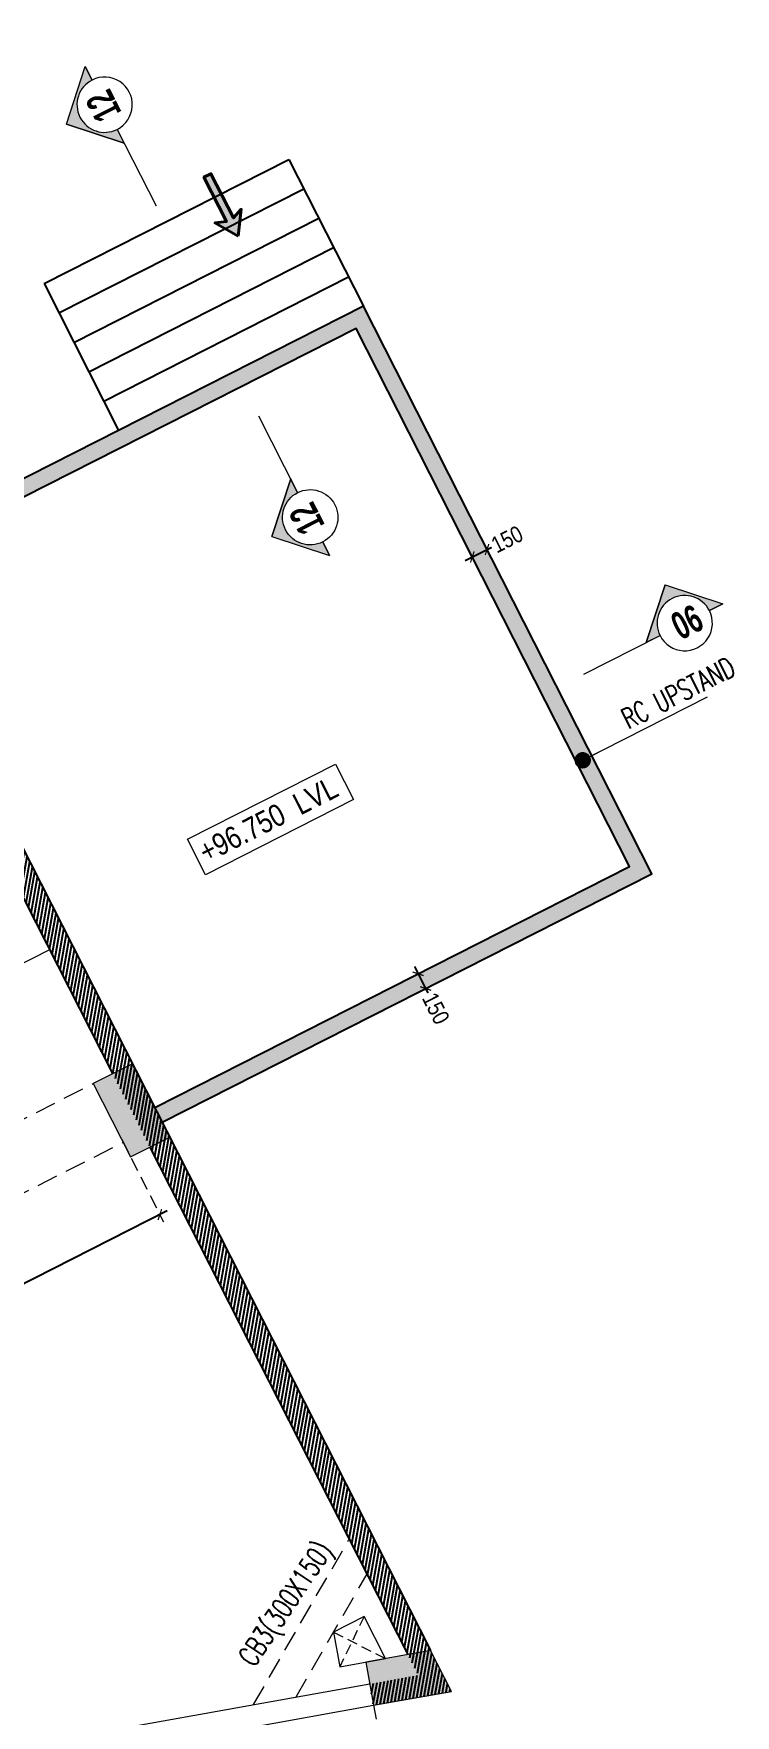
# Model space of a CAD drawing. Header units: millimetres. Extents: x 389 to 31304, y 212 to 40670.
# Drawn here: x 24915 to 31304, y 9206 to 24531 of the extents above; entities that cross this region are included whole.
import ezdxf

# ---------------------------------------------------------------- set-up
doc = ezdxf.new("R2010")
doc.units = ezdxf.units.MM
doc.linetypes.add('CONTINOUS', pattern=[0])
doc.linetypes.add('HIDDEN', pattern=[9.525, 6.35, -3.175])
for name, color, linetype, lineweight in [('Elevation-1', 41, 'Continuous', 20), ('G-ANNO-SYMB', 111, 'Continuous', 9), ('S - SLAB TXT', 2, 'Continuous', 13), ('S-BEAM-IDEN', 2, 'Continuous', 9), ('S-COL HATCH', 8, 'Continuous', 0), ('S-COLUMN', 6, 'Continuous', 9), ('slab thk box', 8, 'Continuous', 15), ('STR-BEAM', 2, 'CONTINOUS', 18), ('STR-CUTOUT', 1, 'Continuous', 13), ('Wall', 2, 'Continuous', 40)]:
    doc.layers.add(name, color=color, linetype=linetype, lineweight=lineweight)
for name, color, linetype in [('Hatch', 8, 'Continuous'), ('S- Structural', 5, 'Continuous'), ('Staircase', 14, 'Continuous'), ('STR-RC WALL', 4, 'Continuous')]:
    doc.layers.add(name, color=color, linetype=linetype)
doc.styles.add('Dim.s & Anno.(Misc.)', font='ARIALN.TTF')
doc.styles.add('EL', font='swisscl.ttf')
doc.styles.add('ROMANS', font='simplex.shx', dxfattribs={"width": 0.75})
doc.styles.add('S - GRID TXT', font='ARIALN.TTF')
doc.styles.add('Swis721 LtCn BT_B', font='', dxfattribs={"width": 0.9, "height": 250})
doc.styles.get('Swis721 LtCn BT_B').set_extended_font_data('Swis721 LtCn BT', bold=True)
doc.dimstyles.new('A-GFC-75', dxfattribs={"dimtxt": 150, "dimasz": 75, "dimexe": 75, "dimexo": 0, "dimgap": 0, "dimtad": 0, "dimdec": 0, "dimzin": 1, "dimdsep": 46, "dimtxsty": 'Dim.s & Anno.(Misc.)', "dimblk": 'ARCHTICK', "dimcen": 0, "dimdle": 75, "dimclrd": 8, "dimclre": 8, "dimclrt": 6, "dimazin": 2, "dimtfac": 1, "dimtdec": 0, "dimtmove": 0, "dimatfit": 3, "dimfxl": 1, "dimtfill": 1, "dimtolj": 1, "dimlwd": -1, "dimlwe": 9, "dimarcsym": 0})
doc.dimstyles.new('S-75', dxfattribs={"dimscale": 75, "dimtxt": 2.5, "dimasz": 1.25, "dimexe": 1, "dimexo": 1, "dimgap": 0.5, "dimtad": 1, "dimdec": 0, "dimrnd": 0.0005, "dimzin": 0, "dimdsep": 46, "dimtxsty": 'EL', "dimblk": 'ARCHTICK', "dimcen": 0.09, "dimdle": 1.5, "dimclrd": 251, "dimclre": 251, "dimclrt": 3, "dimadec": 0, "dimazin": 0, "dimtfac": 1, "dimtdec": 0, "dimtofl": 0, "dimtmove": 0, "dimatfit": 3, "dimfxl": 2, "dimtolj": 1, "dimtzin": 0, "dimlwd": -1, "dimlwe": -1, "dimarcsym": 0})

# ---------------------------------------------------------------- blocks, each defined once
blk = doc.blocks.new('A$C7186b494')
at = {"layer": 'S- Structural', "linetype": 'Continuous', "ltscale": 150}
h = blk.add_hatch(dxfattribs=at)
h.set_pattern_fill('ANSI31', color=9, scale=10, angle=35)
h.set_pattern_definition([(80, (-25047300.57, -12424795.03), (-31.267646158, 5.51332964), [])])
h.paths.add_polyline_path([(5146, 35269), (5055, 35448, 0.414214), (3738, 31415), (3759, 31374), (3937, 31465), (3917, 31505, -0.414214)])
h.paths.add_polyline_path([(6358, 35885), (6268, 36063), (5724, 35787), (5814, 35609)])
h.paths.add_polyline_path([(9513, 37711), (8969, 37435), (9060, 37257), (9604, 37533)])
h.paths.add_polyline_path([(10363, 37694), (10185, 37604), (10899, 36197), (11077, 36287)])
h.paths.add_polyline_path([(12449, 33586), (12271, 33495), (12906, 32244), (13085, 32334)])
h.paths.add_polyline_path([(13424, 31665), (13246, 31575), (14112, 29869), (14290, 29959)])
h.paths.add_polyline_path([(15662, 27258), (15484, 27167), (25428, 7582), (24984, 7503), (25019, 7306), (25728, 7433)])
h.paths.add_polyline_path([(7879, 12101), (6047, 15710), (5961, 15438), (7701, 12010, -0.374815), (7524, 11309), (3552, 8555, 0.032181), (3186, 8235), (3331, 8097, -0.031442), (3670, 8394), (7638, 11145, 0.374815)])
h.paths.add_polyline_path([(2392, 6472), (2198, 6520, 0.148898), (2280, 4317), (2469, 4382, -0.149142)])
h.paths.add_polyline_path([(2790, 3698), (2619, 3594, 0.202257), (5000, 1868), (5045, 2063, -0.202257)])
h.paths.add_polyline_path([(8819, 3201, -0.013348), (9001, 3406), (9070, 3563), (8900, 3664, -0.263826), (5796, 1971), (5793, 1771, 0.233174)])
h.paths.add_polyline_path([(4415, 18923), (4207, 18892), (5780, 15795), (6047, 15710)])
h.paths.add_polyline_path([(3562, 26657), (5622, 27704), (5532, 27883), (3350, 26774), (3773, 22184), (3874, 22002), (3794, 21957), (3995, 19771), (4193, 19800)])
h.paths.add_polyline_path([(4277, 30796), (4098, 30706), (5283, 28373), (5461, 28463)])
at = {"layer": 'S-COL HATCH'}
h = blk.add_hatch(color=256, dxfattribs=at)
h.dxf.hatch_style = 1
h.paths.add_polyline_path([(22807, 12303), (23164, 12484), (22824, 13152), (22467, 12971)])
h = blk.add_hatch(color=256, dxfattribs=at)
h.dxf.hatch_style = 1
h.paths.add_polyline_path([(25728, 7433), (25539, 7805), (24948, 7699), (25019, 7306)])
at = {"layer": 'S-COLUMN'}
for points in [[(22807, 12303), (23164, 12484), (22824, 13152), (22467, 12971)], [(25728, 7433), (25539, 7805), (24948, 7699), (25019, 7306)]]:
    blk.add_lwpolyline(points, close=True, dxfattribs=at)
at = {"layer": 'STR-RC WALL', "linetype": 'Continuous'}
for points in [[(15662, 27258), (25539, 7805)], [(22646, 13062), (20349, 17586)], [(25333, 7769), (22985, 12393)], [(25571, 7743), (25571, 7743)]]:
    blk.add_lwpolyline(points, dxfattribs=at)
blk = doc.blocks.new('_ArchTick')
at = {"color": 0, "linetype": 'ByBlock', "const_width": 0.15}
blk.add_lwpolyline([(-0.5, -0.5), (0.5, 0.5)], dxfattribs=at)
blk = doc.blocks.new('*U9')
blk.add_hatch(color=9).paths.add_polyline_path([(-129, 112), (-230, 85), (0, 0), (-12, 244), (-70, 155), (-339, 519), (-397, 476)])
at = {"color": 0}
blk.add_lwpolyline([(0, 0), (-230, 85), (-129, 112), (-397, 476), (-339, 519), (-70, 155), (-12, 244), (0, 0)], dxfattribs=at)
blk = doc.blocks.new('A$Ce47450c8')
at = {"layer": 'G-ANNO-SYMB', "extrusion": (0, 0, -1)}
h = blk.add_hatch(color=9, dxfattribs=at)
edge = h.paths.add_edge_path(flags=0)
edge.add_line((-137, 252), (0, 252))
edge.add_line((0, 252), (-390, 643))
edge.add_line((-390, 643), (-781, 252))
edge.add_line((-781, 252), (-642, 252))
edge.add_arc((-389, 252), 252, 0, 180, ccw=False)
for p, q in [((390, 643), (0, 252)), ((390, 643), (781, 252)), ((137, 252), (0, 252)), ((642, 252), (781, 252))]:
    blk.add_line(p, q, dxfattribs=at)
at = {"layer": 'G-ANNO-SYMB', "color": 1, "extrusion": (0, 0, -1)}
for p, q in [((390, 643), (0, 252)), ((781, 252), (390, 643)), ((0, 252), (137, 252))]:
    blk.add_line(p, q, dxfattribs=at)
at = {"layer": 'G-ANNO-SYMB', "color": 2, "extrusion": (0, 0, -1)}
blk.add_line((642, 252), (1423, 252), dxfattribs=at)
at = {"layer": 'G-ANNO-SYMB', "color": 5, "extrusion": (0, 0, -1)}
blk.add_line((642, 252), (781, 252), dxfattribs=at)
at = {"layer": 'G-ANNO-SYMB', "extrusion": (0, 0, -1)}
blk.add_arc((-389, 252), 252, 0, 180, dxfattribs=at)
at = {"layer": 'G-ANNO-SYMB', "color": 2, "extrusion": (0, 0, -1)}
for start, end in [(0, 180), (180, 0)]:
    blk.add_arc((-389, 252), 252, start, end, dxfattribs=at)
blk = doc.blocks.new('*D121')
at = {"layer": 'S- Structural', "color": 8, "ltscale": 20, "transparency": 16777216}
for p, q in [((28843, 19729), (29043, 19830)), ((29043, 19830), (29110, 19864))]:
    blk.add_line(p, q, dxfattribs=at)
at = {"layer": 'S- Structural', "color": 8, "linetype": 'HIDDEN', "lineweight": 9, "ltscale": 20, "transparency": 16777216}
for p, q in [((29097, 19394), (28875, 19829)), ((29230, 19462), (29009, 19897))]:
    blk.add_line(p, q, dxfattribs=at)
at = {"layer": 'S- Structural', "color": 8, "ltscale": 20, "transparency": 16777216, "xscale": 75, "yscale": 75, "zscale": 75}
for p, rotation in [((28909, 19762), 206.9190531703669), ((29043, 19830), 26.9190531703669)]:
    blk.add_blockref('_ArchTick', p, dxfattribs=dict(at, rotation=rotation))
at = {"layer": 'S- Structural', "color": 6, "ltscale": 20, "transparency": 16777216, "insert": (29226, 19923), "char_height": 150, "attachment_point": 5, "rotation": 26.9191, "style": 'Dim.s & Anno.(Misc.)', "bg_fill": 3, "box_fill_scale": 1.1, "bg_fill_color": 9, "bg_fill_true_color": 13158600, "bg_fill_transparency": 0}
blk.add_mtext('\\A1;150', dxfattribs=at)
blk = doc.blocks.new('*D95')
at = {"layer": 'S- Structural', "color": 8, "linetype": 'HIDDEN', "lineweight": 9, "ltscale": 20, "transparency": 16777216}
for p, q in [((28475, 15994), (28349, 15930)), ((28543, 15860), (28417, 15796))]:
    blk.add_line(p, q, dxfattribs=at)
at = {"layer": 'S- Structural', "color": 8, "ltscale": 20, "transparency": 16777216}
for p, q in [((28382, 16031), (28484, 15830)), ((28484, 15830), (28518, 15763))]:
    blk.add_line(p, q, dxfattribs=at)
at = {"layer": 'S- Structural', "color": 8, "ltscale": 20, "transparency": 16777216, "xscale": 75, "yscale": 75, "zscale": 75}
for p, rotation in [((28416, 15964), 116.9190529759472), ((28484, 15830), 296.9190529759472)]:
    blk.add_blockref('_ArchTick', p, dxfattribs=dict(at, rotation=rotation))
at = {"layer": 'S- Structural', "color": 6, "ltscale": 20, "transparency": 16777216, "insert": (28577, 15648), "char_height": 150, "attachment_point": 5, "rotation": 296.9191, "style": 'Dim.s & Anno.(Misc.)', "bg_fill": 3, "box_fill_scale": 1.1, "bg_fill_color": 9, "bg_fill_true_color": 13158600, "bg_fill_transparency": 0}
blk.add_mtext('\\A1;150', dxfattribs=at)
blk = doc.blocks.new('*D85')
at = {"layer": 'S- Structural', "color": 8, "linetype": 'HIDDEN', "lineweight": 9, "ltscale": 20, "transparency": 16777216}
for p, q in [((25458, 14963), (26098, 13703)), ((18370, 11364), (19010, 10104))]:
    blk.add_line(p, q, dxfattribs=at)
at = {"layer": 'S- Structural', "color": 8, "ltscale": 20, "transparency": 16777216}
for p, q in [((26131, 13804), (22683, 12053)), ((18909, 10137), (22357, 11887))]:
    blk.add_line(p, q, dxfattribs=at)
at = {"layer": 'S- Structural', "color": 8, "ltscale": 20, "transparency": 16777216, "xscale": 75, "yscale": 75, "zscale": 75}
for p, rotation in [((26064, 13770), 26.91905313759991), ((18976, 10171), 206.9190531375999)]:
    blk.add_blockref('_ArchTick', p, dxfattribs=dict(at, rotation=rotation))
at = {"layer": 'S- Structural', "color": 6, "ltscale": 20, "transparency": 16777216, "insert": (22520, 11970), "char_height": 150, "attachment_point": 5, "rotation": 26.9191, "style": 'Dim.s & Anno.(Misc.)', "bg_fill": 3, "box_fill_scale": 1.1, "bg_fill_color": 9, "bg_fill_true_color": 13158600, "bg_fill_transparency": 0}
blk.add_mtext('\\A1;7950', dxfattribs=at)
blk = doc.blocks.new('*D88')
at = {"layer": 'S- Structural', "color": 8, "linetype": 'HIDDEN', "lineweight": 9, "ltscale": 20, "transparency": 16777216}
for p, q in [((28010, 9298), (28120, 8688)), ((24614, 8687), (24723, 8077))]:
    blk.add_line(p, q, dxfattribs=at)
at = {"layer": 'S- Structural', "color": 8, "ltscale": 20, "transparency": 16777216}
for p, q in [((28180, 8775), (26577, 8486)), ((24636, 8137), (26239, 8425))]:
    blk.add_line(p, q, dxfattribs=at)
at = {"layer": 'S- Structural', "color": 8, "ltscale": 20, "transparency": 16777216, "xscale": 75, "yscale": 75, "zscale": 75}
for p, rotation in [((28106, 8761), 10.19641359976232), ((24710, 8150), 190.1964135997623)]:
    blk.add_blockref('_ArchTick', p, dxfattribs=dict(at, rotation=rotation))
at = {"layer": 'S- Structural', "color": 6, "ltscale": 20, "transparency": 16777216, "insert": (26408, 8456), "char_height": 150, "attachment_point": 5, "rotation": 10.1964, "style": 'Dim.s & Anno.(Misc.)', "bg_fill": 3, "box_fill_scale": 1.1, "bg_fill_color": 9, "bg_fill_true_color": 13158600, "bg_fill_transparency": 0}
blk.add_mtext('\\A1;3451', dxfattribs=at)

msp = doc.modelspace()

# ---------------------------------------------------------------- hatches: boundary and pattern name
at = {"layer": 'Hatch', "ltscale": 20}
h = msp.add_hatch(dxfattribs=at)
h.set_pattern_fill('AR-CONC', color=256)
h.set_pattern_definition([(50, (-25068036.55, -12446087.75), (182.184669, -15.9390855), [19.05, -209.55]), (355, (-25068036.55, -12446087.75), (-35.2434214, 191.0568452), [15.24, -167.6405842]), (100.4514447, (-25068021.37, -12446089.08), (146.9412471, 175.1177519), [16.1900088, -178.0902446]), (46.1842, (-25068036.55, -12446036.95), (271.0790409, -42.042328), [28.575, -314.325]), (96.6355576, (-25068013.96, -12446040.45), (237.404134, 247.4261246), [24.2850231, -267.1356082]), (351.1841512, (-25068036.55, -12446036.95), (237.404134, 247.4261246), [22.859967, -251.459732]), (21, (-25068011.15, -12446049.65), (151.6143913, -102.2651982), [19.05, -209.55]), (326, (-25068011.15, -12446049.65), (61.8020283, 184.1879661), [15.24, -167.64]), (71.451445, (-25067998.52, -12446058.17), (213.4164193, 81.9227689), [16.1900088, -178.0899376]), (37.5, (-25068036.55, -12446087.75), (3.08860325, 84.55503887), [0, -165.608, 0, -170.18, 0, -168.275]), (7.5, (-25068036.55, -12446087.75), (66.8196625, 100.18057482), [0, -97.028, 0, -161.798, 0, -64.135]), (327.5, (-25068093.194, -12446087.75), (135.59059517, -5.728744), [0, -63.5, 0, -198.12, 0, -262.89]), (317.5, (-25068118.6, -12446087.75), (148.1291814, 25.42649103), [0, -82.55, 0, -131.572, 0, -186.69])])
h.paths.add_polyline_path([(30543.3, 16875.9), (27917.5, 22047.4), (23459.3, 19783.7), (23527.2, 19650), (27851.7, 21845.7), (30341.7, 16941.7), (26017.2, 14746), (26085.1, 14612.2)])

# ---------------------------------------------------------------- linework, layer by layer
at = {"layer": 'slab thk box', "color": 5, "linetype": 'ByBlock'}
msp.add_lwpolyline([(27827.3, 17552.1), (26478.4, 16867.1), (26314.6, 17189.7), (27663.6, 17874.6)], close=True, dxfattribs=at)
at = {"layer": 'Staircase', "color": 1, "ltscale": 50}
for points in [[(25009.3, 22253), (27238.4, 23384.8)], [(27238.4, 23384.8), (27917.5, 22047.4)], [(25145.1, 21985.5), (27374.2, 23117.3)], [(25280.9, 21718), (27510.1, 22849.8)], [(25416.8, 21450.5), (27645.9, 22582.4)], [(25009.3, 22253), (25688.4, 20915.5)], [(25552.6, 21183), (27781.7, 22314.9)], [(26085.1, 14612.2), (30543.3, 16875.9), (27917.5, 22047.4), (23459.3, 19783.7)], [(26017.2, 14746), (30341.7, 16941.7), (27851.7, 21845.7), (23527.2, 19650)]]:
    msp.add_lwpolyline(points, dxfattribs=at)
at = {"layer": 'STR-BEAM', "linetype": 'HIDDEN', "ltscale": 30}
for p, q in [((22136.7, 13277), (25458.2, 14963.5)), ((22408.3, 12742), (25729.8, 14428.5)), ((27737, 9452.2), (27737, 9452))]:
    msp.add_line(p, q, dxfattribs=at)
at = {"layer": 'STR-BEAM', "ltscale": 30}
for p, q in [((24479.8, 8866.4), (27974.5, 9494.9)), ((24515.2, 8669.5), (28009.9, 9298.1))]:
    msp.add_line(p, q, dxfattribs=at)
at = {"layer": 'STR-BEAM', "linetype": 'HIDDEN', "ltscale": 30}
for points in [[(26917.3, 9304.8), (27789, 10814.6)], [(27303.8, 9374.3), (27951.1, 10495.4)]]:
    msp.add_lwpolyline(points, dxfattribs=at)
at = {"layer": 'STR-BEAM', "ltscale": 20}
msp.add_lwpolyline([(27924.1, 10106.7), (27644.8, 9964.9), (27701.6, 9649.1), (28118.5, 9724), (27924.1, 10106.7)], dxfattribs=at)
at = {"layer": 'STR-CUTOUT', "color": 1, "linetype": 'HIDDEN', "ltscale": 15}
for p, q in [((27644.8, 9964.9), (28118.9, 9723.8)), ((27924.1, 10106.7), (27701.6, 9649.1))]:
    msp.add_line(p, q, dxfattribs=at)

# ---------------------------------------------------------------- block references
at = {"layer": 'Elevation-1', "ltscale": 20, "xscale": -1}
for p, rotation in [((25610, 24344.6), 116.9190531340981), ((31304.1, 19110.7), 26.91905313490289)]:
    msp.add_blockref('A$Ce47450c8', p, dxfattribs=dict(at, rotation=rotation))
at = {"layer": 'Elevation-1', "ltscale": 20}
for p, rotation in [((27833.8, 19891), 116.9190531340982), ((23906.9, 15317.2), 26.9190531349029)]:
    msp.add_blockref('A$Ce47450c8', p, dxfattribs=dict(at, rotation=rotation))
at = {"layer": 'S-COLUMN', "color": 1}
msp.add_blockref('A$C7186b494', (2990.7, 1992.2), dxfattribs=at)
at = {"layer": 'Wall', "color": 4, "ltscale": 50, "xscale": -1, "rotation": 63.41374963510488}
msp.add_blockref('*U9', (26777.7, 22686.5), dxfattribs=at)

# ---------------------------------------------------------------- texts
at = {"layer": 'G-ANNO-SYMB', "color": 1, "char_height": 250, "width": 333.094, "attachment_point": 2, "line_spacing_factor": 0.964267, "style": 'Swis721 LtCn BT_B'}
for s, insert, rotation in [('12', (25438, 23814.8), 116.91905), ('12', (27289.4, 20053.6), 116.91905), ('06', (30806.8, 19281.4), 26.91905)]:
    msp.add_mtext(s, dxfattribs=dict(at, insert=insert, rotation=rotation))
at = {"layer": 'S - SLAB TXT', "color": 1, "linetype": 'Continuous', "style": 'S - GRID TXT'}
msp.add_text('+96.750  LVL', height=200, rotation=26.90833, dxfattribs=at).set_placement((26485.8, 16969.9))
at = {"layer": 'S-BEAM-IDEN', "color": 3, "style": 'ROMANS', "width": 0.7}
for s, rotation, p in [('RC UPSTAND', 26.92, (30328.6, 18188.5, 0)), ('CB3(300X150)', 56.03357, (26921.4, 9637.7, 0))]:
    msp.add_text(s, height=187.5, rotation=rotation, dxfattribs=at).set_placement(p)

# ---------------------------------------------------------------- leaders
at = {"layer": 'Elevation-1', "ltscale": 20}
msp.add_leader([(29914.2, 17909.5), (31050.6, 18486.5)], dimstyle='S-75', override={"dimasz": 2, "dimtad": 0, "dimldrblk": 'Dot'}, dxfattribs=at)

# ---------------------------------------------------------------- next in the draw order: dimensions: what is measured, and where the dimension line sits
at = {"layer": 'S- Structural', "ltscale": 20}
for p1, p2, distance, picture, middle in [((29096.7, 19393.7), (29230.4, 19461.6), 413.6, '*D121', (29225.9, 19923.2)), ((28475, 15994), (28542.9, 15860.2), -66.2, '*D95', (28576.7, 15647.5)), ((18369.6, 11364.3), (25458.2, 14963.5), -1338.6, '*D85', (22519.9, 11970.3)), ((24613.7, 8687.2), (28009.9, 9298.1), -545.3, '*D88', (26408.3, 8455.9))]:
    dim = msp.add_aligned_dim(p1=p1, p2=p2, distance=distance, dimstyle='A-GFC-75', dxfattribs=at)
    dim.commit()
    dim.dimension.update_dxf_attribs({"geometry": picture, "text_midpoint": middle})

doc.saveas('drawing.dxf')
